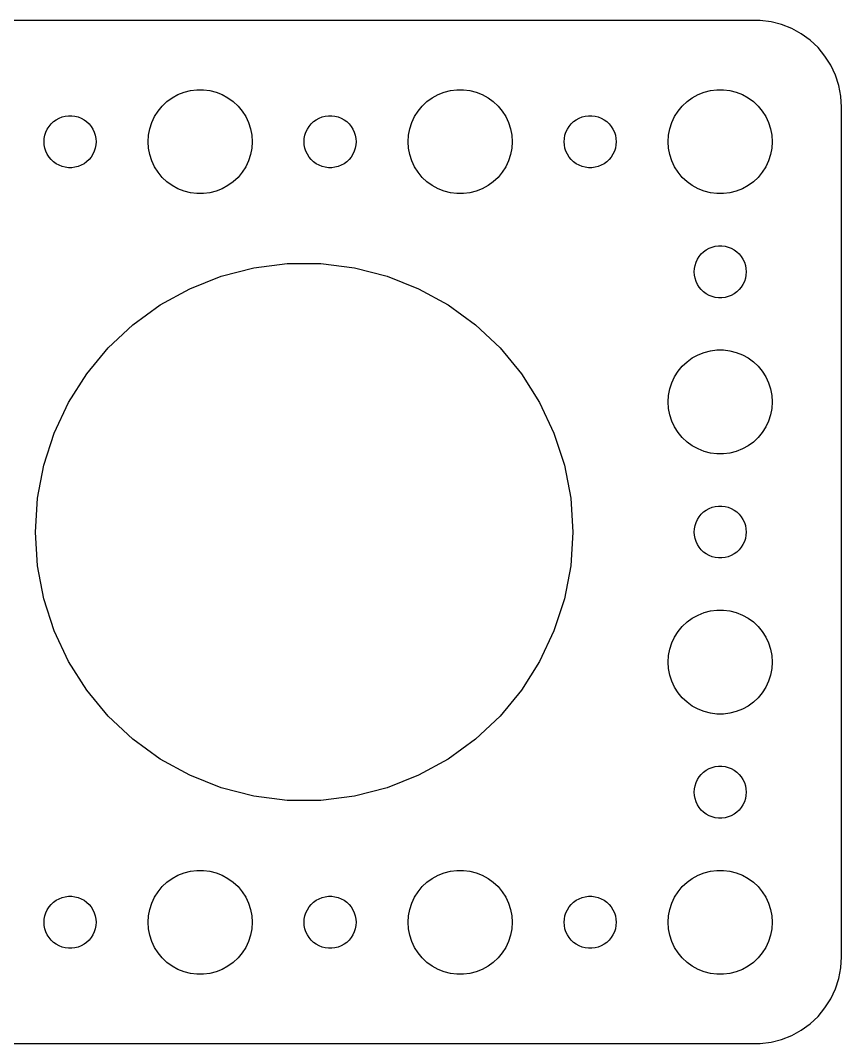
# Model space of a CAD drawing. Header units: metres. Extents: x -67 to 67, y 40 to 98.
# Drawn here: x 19.6 to 67, y 39.5 to 98.5 of the extents above; entities that cross this region are included whole.
import ezdxf

# ---------------------------------------------------------------- set-up
doc = ezdxf.new("R2010")
doc.units = ezdxf.units.M

msp = doc.modelspace()

# ---------------------------------------------------------------- linework, layer by layer
for p, q in [((62.3139, 98.4901), (-62.3139, 98.4901)), ((62.9369, 98.4114), (62.3139, 98.4901)), ((63.5451, 98.2553), (62.9369, 98.4114)), ((64.1289, 98.0241), (63.5451, 98.2553)), ((64.6791, 97.7216), (64.1289, 98.0241)), ((65.1871, 97.3526), (64.6791, 97.7216)), ((65.6448, 96.9227), (65.1871, 97.3526)), ((66.0451, 96.4389), (65.6448, 96.9227)), ((66.3815, 95.9088), (66.0451, 96.4389)), ((66.6489, 95.3406), (66.3815, 95.9088)), ((66.8429, 94.7434), (66.6489, 95.3406)), ((29.0729, 94.3532), (29.4379, 94.4469)), ((29.4379, 94.4469), (29.8116, 94.4941)), ((29.8116, 94.4941), (30.1884, 94.4941)), ((30.1884, 94.4941), (30.5621, 94.4469)), ((30.5621, 94.4469), (30.927, 94.3532)), ((44.0729, 94.3532), (44.4379, 94.4469)), ((44.4379, 94.4469), (44.8116, 94.4941)), ((44.8116, 94.4941), (45.1884, 94.4941)), ((45.1884, 94.4941), (45.5621, 94.4469)), ((45.5621, 94.4469), (45.927, 94.3532)), ((59.0729, 94.3532), (59.4379, 94.4469)), ((59.4379, 94.4469), (59.8116, 94.4941)), ((59.8116, 94.4941), (60.1884, 94.4941)), ((60.1884, 94.4941), (60.5621, 94.4469)), ((60.5621, 94.4469), (60.927, 94.3532)), ((66.9606, 94.1267), (66.8429, 94.7434)), ((27.8131, 93.5536), (28.0877, 93.8115)), ((28.0877, 93.8115), (28.3925, 94.033)), ((28.3925, 94.033), (28.7227, 94.2145)), ((28.7227, 94.2145), (29.0729, 94.3532)), ((30.927, 94.3532), (31.2773, 94.2145)), ((31.2773, 94.2145), (31.6075, 94.033)), ((31.6075, 94.033), (31.9123, 93.8115)), ((31.9123, 93.8115), (32.1869, 93.5536)), ((42.8131, 93.5536), (43.0877, 93.8115)), ((43.0877, 93.8115), (43.3925, 94.033)), ((43.3925, 94.033), (43.7227, 94.2145)), ((43.7227, 94.2145), (44.0729, 94.3532)), ((45.927, 94.3532), (46.2773, 94.2145)), ((46.2773, 94.2145), (46.6075, 94.033)), ((46.6075, 94.033), (46.9123, 93.8115)), ((46.9123, 93.8115), (47.1869, 93.5536)), ((57.8131, 93.5536), (58.0877, 93.8115)), ((58.0877, 93.8115), (58.3925, 94.033)), ((58.3925, 94.033), (58.7227, 94.2145)), ((58.7227, 94.2145), (59.0729, 94.3532)), ((60.927, 94.3532), (61.2773, 94.2145)), ((61.2773, 94.2145), (61.6075, 94.033)), ((61.6075, 94.033), (61.9123, 93.8115)), ((61.9123, 93.8115), (62.1869, 93.5536)), ((67, 93.5), (66.9606, 94.1267)), ((27.3711, 92.9453), (27.5729, 93.2634)), ((27.5729, 93.2634), (27.8131, 93.5536)), ((32.1869, 93.5536), (32.427, 93.2634)), ((32.427, 93.2634), (32.6289, 92.9453)), ((42.3711, 92.9453), (42.5729, 93.2634)), ((42.5729, 93.2634), (42.8131, 93.5536)), ((47.1869, 93.5536), (47.427, 93.2634)), ((47.427, 93.2634), (47.6289, 92.9453)), ((57.3711, 92.9453), (57.5729, 93.2634)), ((57.5729, 93.2634), (57.8131, 93.5536)), ((62.1869, 93.5536), (62.427, 93.2634)), ((62.427, 93.2634), (62.6289, 92.9453)), ((67, 44.5), (67, 93.5)), ((21.4065, 92.5268), (21.5439, 92.6558)), ((21.5439, 92.6558), (21.6963, 92.7665)), ((21.6963, 92.7665), (21.8613, 92.8572)), ((21.8613, 92.8572), (22.0365, 92.9266)), ((22.0365, 92.9266), (22.2189, 92.9734)), ((22.2189, 92.9734), (22.4058, 92.997)), ((22.4058, 92.997), (22.5942, 92.997)), ((22.5942, 92.997), (22.7811, 92.9734)), ((22.7811, 92.9734), (22.9635, 92.9266)), ((22.9635, 92.9266), (23.1387, 92.8572)), ((23.1387, 92.8572), (23.3037, 92.7665)), ((23.3037, 92.7665), (23.4561, 92.6558)), ((23.4561, 92.6558), (23.5934, 92.5268)), ((27.0942, 92.2461), (27.2107, 92.6044)), ((27.2107, 92.6044), (27.3711, 92.9453)), ((32.6289, 92.9453), (32.7893, 92.6044)), ((32.7893, 92.6044), (32.9057, 92.2461)), ((36.4065, 92.5268), (36.5439, 92.6558)), ((36.5439, 92.6558), (36.6963, 92.7665)), ((36.6963, 92.7665), (36.8613, 92.8572)), ((36.8613, 92.8572), (37.0365, 92.9266)), ((37.0365, 92.9266), (37.2189, 92.9734)), ((37.2189, 92.9734), (37.4058, 92.997)), ((37.4058, 92.997), (37.5942, 92.997)), ((37.5942, 92.997), (37.7811, 92.9734)), ((37.7811, 92.9734), (37.9635, 92.9266)), ((37.9635, 92.9266), (38.1387, 92.8572)), ((38.1387, 92.8572), (38.3037, 92.7665)), ((38.3037, 92.7665), (38.4561, 92.6558)), ((38.4561, 92.6558), (38.5934, 92.5268)), ((42.0942, 92.2461), (42.2107, 92.6044)), ((42.2107, 92.6044), (42.3711, 92.9453)), ((47.6289, 92.9453), (47.7893, 92.6044)), ((47.7893, 92.6044), (47.9057, 92.2461)), ((51.4065, 92.5268), (51.5439, 92.6558)), ((51.5439, 92.6558), (51.6963, 92.7665)), ((51.6963, 92.7665), (51.8613, 92.8572)), ((51.8613, 92.8572), (52.0365, 92.9266)), ((52.0365, 92.9266), (52.2189, 92.9734)), ((52.2189, 92.9734), (52.4058, 92.997)), ((52.4058, 92.997), (52.5942, 92.997)), ((52.5942, 92.997), (52.7811, 92.9734)), ((52.7811, 92.9734), (52.9635, 92.9266)), ((52.9635, 92.9266), (53.1387, 92.8572)), ((53.1387, 92.8572), (53.3037, 92.7665)), ((53.3037, 92.7665), (53.4561, 92.6558)), ((53.4561, 92.6558), (53.5934, 92.5268)), ((57.0942, 92.2461), (57.2107, 92.6044)), ((57.2107, 92.6044), (57.3711, 92.9453)), ((62.6289, 92.9453), (62.7893, 92.6044)), ((62.7893, 92.6044), (62.9057, 92.2461)), ((21.0471, 91.873), (21.1053, 92.0522)), ((21.1053, 92.0522), (21.1855, 92.2226)), ((21.1855, 92.2226), (21.2865, 92.3817)), ((21.2865, 92.3817), (21.4065, 92.5268)), ((23.5934, 92.5268), (23.7135, 92.3817)), ((23.7135, 92.3817), (23.8145, 92.2226)), ((23.8145, 92.2226), (23.8947, 92.0522)), ((23.8947, 92.0522), (23.9529, 91.873)), ((27.0237, 91.876), (27.0942, 92.2461)), ((32.9057, 92.2461), (32.9763, 91.876)), ((36.0471, 91.873), (36.1053, 92.0522)), ((36.1053, 92.0522), (36.1855, 92.2226)), ((36.1855, 92.2226), (36.2865, 92.3817)), ((36.2865, 92.3817), (36.4065, 92.5268)), ((38.5934, 92.5268), (38.7135, 92.3817)), ((38.7135, 92.3817), (38.8145, 92.2226)), ((38.8145, 92.2226), (38.8947, 92.0522)), ((38.8947, 92.0522), (38.9529, 91.873)), ((42.0237, 91.876), (42.0942, 92.2461)), ((47.9057, 92.2461), (47.9763, 91.876)), ((51.0471, 91.873), (51.1053, 92.0522)), ((51.1053, 92.0522), (51.1855, 92.2226)), ((51.1855, 92.2226), (51.2865, 92.3817)), ((51.2865, 92.3817), (51.4065, 92.5268)), ((53.5934, 92.5268), (53.7135, 92.3817)), ((53.7135, 92.3817), (53.8145, 92.2226)), ((53.8145, 92.2226), (53.8947, 92.0522)), ((53.8947, 92.0522), (53.9529, 91.873)), ((57.0237, 91.876), (57.0942, 92.2461)), ((62.9057, 92.2461), (62.9763, 91.876)), ((21, 91.5), (21.0118, 91.688)), ((21.0118, 91.312), (21, 91.5)), ((21.0118, 91.688), (21.0471, 91.873)), ((23.9529, 91.873), (23.9882, 91.688)), ((23.9882, 91.688), (24, 91.5)), ((24, 91.5), (23.9882, 91.312)), ((27, 91.5), (27.0237, 91.876)), ((27.0237, 91.124), (27, 91.5)), ((32.9763, 91.876), (33, 91.5)), ((33, 91.5), (32.9763, 91.124)), ((36, 91.5), (36.0118, 91.688)), ((36.0118, 91.312), (36, 91.5)), ((36.0118, 91.688), (36.0471, 91.873)), ((38.9529, 91.873), (38.9882, 91.688)), ((38.9882, 91.688), (39, 91.5)), ((39, 91.5), (38.9882, 91.312)), ((42, 91.5), (42.0237, 91.876)), ((42.0237, 91.124), (42, 91.5)), ((47.9763, 91.876), (48, 91.5)), ((48, 91.5), (47.9763, 91.124)), ((51, 91.5), (51.0118, 91.688)), ((51.0118, 91.312), (51, 91.5)), ((51.0118, 91.688), (51.0471, 91.873)), ((53.9529, 91.873), (53.9882, 91.688)), ((53.9882, 91.688), (54, 91.5)), ((54, 91.5), (53.9882, 91.312)), ((57, 91.5), (57.0237, 91.876)), ((57.0237, 91.124), (57, 91.5)), ((62.9763, 91.876), (63, 91.5)), ((63, 91.5), (62.9763, 91.124)), ((21.0471, 91.127), (21.0118, 91.312)), ((21.1053, 90.9478), (21.0471, 91.127)), ((21.1855, 90.7774), (21.1053, 90.9478)), ((23.8947, 90.9478), (23.8145, 90.7774)), ((23.9529, 91.127), (23.8947, 90.9478)), ((23.9882, 91.312), (23.9529, 91.127)), ((27.0942, 90.7539), (27.0237, 91.124)), ((32.9763, 91.124), (32.9057, 90.7539)), ((36.0471, 91.127), (36.0118, 91.312)), ((36.1053, 90.9478), (36.0471, 91.127)), ((36.1855, 90.7774), (36.1053, 90.9478)), ((38.8947, 90.9478), (38.8145, 90.7774)), ((38.9529, 91.127), (38.8947, 90.9478)), ((38.9882, 91.312), (38.9529, 91.127)), ((42.0942, 90.7539), (42.0237, 91.124)), ((47.9763, 91.124), (47.9057, 90.7539)), ((51.0471, 91.127), (51.0118, 91.312)), ((51.1053, 90.9478), (51.0471, 91.127)), ((51.1855, 90.7774), (51.1053, 90.9478)), ((53.8947, 90.9478), (53.8145, 90.7774)), ((53.9529, 91.127), (53.8947, 90.9478)), ((53.9882, 91.312), (53.9529, 91.127)), ((57.0942, 90.7539), (57.0237, 91.124)), ((62.9763, 91.124), (62.9057, 90.7539)), ((21.2865, 90.6183), (21.1855, 90.7774)), ((21.4065, 90.4732), (21.2865, 90.6183)), ((21.5439, 90.3442), (21.4065, 90.4732)), ((21.6963, 90.2335), (21.5439, 90.3442)), ((23.4561, 90.3442), (23.3037, 90.2335)), ((23.5934, 90.4732), (23.4561, 90.3442)), ((23.7135, 90.6183), (23.5934, 90.4732)), ((23.8145, 90.7774), (23.7135, 90.6183)), ((27.2107, 90.3956), (27.0942, 90.7539)), ((27.3711, 90.0547), (27.2107, 90.3956)), ((32.7893, 90.3956), (32.6289, 90.0547)), ((32.9057, 90.7539), (32.7893, 90.3956)), ((36.2865, 90.6183), (36.1855, 90.7774)), ((36.4065, 90.4732), (36.2865, 90.6183)), ((36.5439, 90.3442), (36.4065, 90.4732)), ((36.6963, 90.2335), (36.5439, 90.3442)), ((38.4561, 90.3442), (38.3037, 90.2335)), ((38.5934, 90.4732), (38.4561, 90.3442)), ((38.7135, 90.6183), (38.5934, 90.4732)), ((38.8145, 90.7774), (38.7135, 90.6183)), ((42.2107, 90.3956), (42.0942, 90.7539)), ((42.3711, 90.0547), (42.2107, 90.3956)), ((47.7893, 90.3956), (47.6289, 90.0547)), ((47.9057, 90.7539), (47.7893, 90.3956)), ((51.2865, 90.6183), (51.1855, 90.7774)), ((51.4065, 90.4732), (51.2865, 90.6183)), ((51.5439, 90.3442), (51.4065, 90.4732)), ((51.6963, 90.2335), (51.5439, 90.3442)), ((53.4561, 90.3442), (53.3037, 90.2335)), ((53.5934, 90.4732), (53.4561, 90.3442)), ((53.7135, 90.6183), (53.5934, 90.4732)), ((53.8145, 90.7774), (53.7135, 90.6183)), ((57.2107, 90.3956), (57.0942, 90.7539)), ((57.3711, 90.0547), (57.2107, 90.3956)), ((62.7893, 90.3956), (62.6289, 90.0547)), ((62.9057, 90.7539), (62.7893, 90.3956)), ((21.8613, 90.1427), (21.6963, 90.2335)), ((22.0365, 90.0734), (21.8613, 90.1427)), ((22.2189, 90.0266), (22.0365, 90.0734)), ((22.4058, 90.003), (22.2189, 90.0266)), ((22.5942, 90.003), (22.4058, 90.003)), ((22.7811, 90.0266), (22.5942, 90.003)), ((22.9635, 90.0734), (22.7811, 90.0266)), ((23.1387, 90.1427), (22.9635, 90.0734)), ((23.3037, 90.2335), (23.1387, 90.1427)), ((27.5729, 89.7366), (27.3711, 90.0547)), ((27.8131, 89.4464), (27.5729, 89.7366)), ((32.427, 89.7366), (32.1869, 89.4464)), ((32.6289, 90.0547), (32.427, 89.7366)), ((36.8613, 90.1427), (36.6963, 90.2335)), ((37.0365, 90.0734), (36.8613, 90.1427)), ((37.2189, 90.0266), (37.0365, 90.0734)), ((37.4058, 90.003), (37.2189, 90.0266)), ((37.5942, 90.003), (37.4058, 90.003)), ((37.7811, 90.0266), (37.5942, 90.003)), ((37.9635, 90.0734), (37.7811, 90.0266)), ((38.1387, 90.1427), (37.9635, 90.0734)), ((38.3037, 90.2335), (38.1387, 90.1427)), ((42.5729, 89.7366), (42.3711, 90.0547)), ((42.8131, 89.4464), (42.5729, 89.7366)), ((47.427, 89.7366), (47.1869, 89.4464)), ((47.6289, 90.0547), (47.427, 89.7366)), ((51.8613, 90.1427), (51.6963, 90.2335)), ((52.0365, 90.0734), (51.8613, 90.1427)), ((52.2189, 90.0266), (52.0365, 90.0734)), ((52.4058, 90.003), (52.2189, 90.0266)), ((52.5942, 90.003), (52.4058, 90.003)), ((52.7811, 90.0266), (52.5942, 90.003)), ((52.9635, 90.0734), (52.7811, 90.0266)), ((53.1387, 90.1427), (52.9635, 90.0734)), ((53.3037, 90.2335), (53.1387, 90.1427)), ((57.5729, 89.7366), (57.3711, 90.0547)), ((57.8131, 89.4464), (57.5729, 89.7366)), ((62.427, 89.7366), (62.1869, 89.4464)), ((62.6289, 90.0547), (62.427, 89.7366)), ((28.0877, 89.1884), (27.8131, 89.4464)), ((28.3925, 88.967), (28.0877, 89.1884)), ((31.9123, 89.1884), (31.6075, 88.967)), ((32.1869, 89.4464), (31.9123, 89.1884)), ((43.0877, 89.1884), (42.8131, 89.4464)), ((43.3925, 88.967), (43.0877, 89.1884)), ((46.9123, 89.1884), (46.6075, 88.967)), ((47.1869, 89.4464), (46.9123, 89.1884)), ((58.0877, 89.1884), (57.8131, 89.4464)), ((58.3925, 88.967), (58.0877, 89.1884)), ((61.9123, 89.1884), (61.6075, 88.967)), ((62.1869, 89.4464), (61.9123, 89.1884)), ((28.7227, 88.7855), (28.3925, 88.967)), ((29.0729, 88.6468), (28.7227, 88.7855)), ((29.4379, 88.5531), (29.0729, 88.6468)), ((29.8116, 88.5059), (29.4379, 88.5531)), ((30.1884, 88.5059), (29.8116, 88.5059)), ((30.5621, 88.5531), (30.1884, 88.5059)), ((30.927, 88.6468), (30.5621, 88.5531)), ((31.2773, 88.7855), (30.927, 88.6468)), ((31.6075, 88.967), (31.2773, 88.7855)), ((43.7227, 88.7855), (43.3925, 88.967)), ((44.0729, 88.6468), (43.7227, 88.7855)), ((44.4379, 88.5531), (44.0729, 88.6468)), ((44.8116, 88.5059), (44.4379, 88.5531)), ((45.1884, 88.5059), (44.8116, 88.5059)), ((45.5621, 88.5531), (45.1884, 88.5059)), ((45.927, 88.6468), (45.5621, 88.5531)), ((46.2773, 88.7855), (45.927, 88.6468)), ((46.6075, 88.967), (46.2773, 88.7855)), ((58.7227, 88.7855), (58.3925, 88.967)), ((59.0729, 88.6468), (58.7227, 88.7855)), ((59.4379, 88.5531), (59.0729, 88.6468)), ((59.8116, 88.5059), (59.4379, 88.5531)), ((60.1884, 88.5059), (59.8116, 88.5059)), ((60.5621, 88.5531), (60.1884, 88.5059)), ((60.927, 88.6468), (60.5621, 88.5531)), ((61.2773, 88.7855), (60.927, 88.6468)), ((61.6075, 88.967), (61.2773, 88.7855)), ((58.7865, 84.8817), (58.9065, 85.0268)), ((58.9065, 85.0268), (59.0439, 85.1558)), ((59.0439, 85.1558), (59.1963, 85.2665)), ((59.1963, 85.2665), (59.3613, 85.3572)), ((59.3613, 85.3572), (59.5365, 85.4266)), ((59.5365, 85.4266), (59.7189, 85.4734)), ((59.7189, 85.4734), (59.9058, 85.497)), ((59.9058, 85.497), (60.0942, 85.497)), ((60.0942, 85.497), (60.2811, 85.4734)), ((60.2811, 85.4734), (60.4635, 85.4266)), ((60.4635, 85.4266), (60.6387, 85.3572)), ((60.6387, 85.3572), (60.8037, 85.2665)), ((60.8037, 85.2665), (60.9561, 85.1558)), ((60.9561, 85.1558), (61.0934, 85.0268)), ((61.0934, 85.0268), (61.2135, 84.8817)), ((33.0956, 84.2254), (35.0267, 84.4694)), ((35.0267, 84.4694), (36.9733, 84.4694)), ((36.9733, 84.4694), (38.9044, 84.2254)), ((58.5118, 84.188), (58.5471, 84.373)), ((58.5471, 84.373), (58.6053, 84.5522)), ((58.6053, 84.5522), (58.6855, 84.7226)), ((58.6855, 84.7226), (58.7865, 84.8817)), ((61.2135, 84.8817), (61.3145, 84.7226)), ((61.3145, 84.7226), (61.3947, 84.5522)), ((61.3947, 84.5522), (61.4529, 84.373)), ((61.4529, 84.373), (61.4882, 84.188)), ((31.2102, 83.7414), (33.0956, 84.2254)), ((38.9044, 84.2254), (40.7898, 83.7414)), ((58.5, 84), (58.5118, 84.188)), ((58.5118, 83.812), (58.5, 84)), ((58.5471, 83.627), (58.5118, 83.812)), ((61.4882, 83.812), (61.4529, 83.627)), ((61.4882, 84.188), (61.5, 84)), ((61.5, 84), (61.4882, 83.812)), ((29.4004, 83.0248), (31.2102, 83.7414)), ((40.7898, 83.7414), (42.5996, 83.0248)), ((58.6053, 83.4478), (58.5471, 83.627)), ((58.6855, 83.2774), (58.6053, 83.4478)), ((58.7865, 83.1183), (58.6855, 83.2774)), ((61.3145, 83.2774), (61.2135, 83.1183)), ((61.3947, 83.4478), (61.3145, 83.2774)), ((61.4529, 83.627), (61.3947, 83.4478)), ((27.6947, 82.0871), (29.4004, 83.0248)), ((42.5996, 83.0248), (44.3053, 82.0871)), ((58.9065, 82.9732), (58.7865, 83.1183)), ((59.0439, 82.8442), (58.9065, 82.9732)), ((59.1963, 82.7335), (59.0439, 82.8442)), ((59.3613, 82.6427), (59.1963, 82.7335)), ((59.5365, 82.5734), (59.3613, 82.6427)), ((59.7189, 82.5266), (59.5365, 82.5734)), ((60.4635, 82.5734), (60.2811, 82.5266)), ((60.6387, 82.6427), (60.4635, 82.5734)), ((60.8037, 82.7335), (60.6387, 82.6427)), ((60.9561, 82.8442), (60.8037, 82.7335)), ((61.0934, 82.9732), (60.9561, 82.8442)), ((61.2135, 83.1183), (61.0934, 82.9732)), ((26.1199, 80.9429), (27.6947, 82.0871)), ((44.3053, 82.0871), (45.8801, 80.9429)), ((59.9058, 82.5029), (59.7189, 82.5266)), ((60.0942, 82.5029), (59.9058, 82.5029)), ((60.2811, 82.5266), (60.0942, 82.5029)), ((24.701, 79.6105), (26.1199, 80.9429)), ((45.8801, 80.9429), (47.299, 79.6105)), ((23.4602, 78.1107), (24.701, 79.6105)), ((47.299, 79.6105), (48.5398, 78.1107)), ((58.3925, 79.033), (58.7227, 79.2145)), ((58.7227, 79.2145), (59.0729, 79.3532)), ((59.0729, 79.3532), (59.4379, 79.4469)), ((59.4379, 79.4469), (59.8116, 79.4941)), ((59.8116, 79.4941), (60.1884, 79.4941)), ((60.1884, 79.4941), (60.5621, 79.4469)), ((60.5621, 79.4469), (60.927, 79.3532)), ((60.927, 79.3532), (61.2773, 79.2145)), ((61.2773, 79.2145), (61.6075, 79.033)), ((57.5729, 78.2634), (57.8131, 78.5536)), ((57.8131, 78.5536), (58.0877, 78.8115)), ((58.0877, 78.8115), (58.3925, 79.033)), ((61.6075, 79.033), (61.9123, 78.8115)), ((61.9123, 78.8115), (62.1869, 78.5536)), ((62.1869, 78.5536), (62.427, 78.2634)), ((22.4172, 76.4672), (23.4602, 78.1107)), ((48.5398, 78.1107), (49.5827, 76.4672)), ((57.2107, 77.6044), (57.3711, 77.9453)), ((57.3711, 77.9453), (57.5729, 78.2634)), ((62.427, 78.2634), (62.6289, 77.9453)), ((62.6289, 77.9453), (62.7893, 77.6044)), ((57.0942, 77.2461), (57.2107, 77.6044)), ((62.7893, 77.6044), (62.9057, 77.2461)), ((57, 76.5), (57.0237, 76.876)), ((57.0237, 76.876), (57.0942, 77.2461)), ((62.9057, 77.2461), (62.9763, 76.876)), ((62.9763, 76.876), (63, 76.5)), ((21.5885, 74.7059), (22.4172, 76.4672)), ((49.5827, 76.4672), (50.4115, 74.7059)), ((57.0237, 76.124), (57, 76.5)), ((57.0942, 75.7539), (57.0237, 76.124)), ((62.9763, 76.124), (62.9057, 75.7539)), ((63, 76.5), (62.9763, 76.124)), ((57.2107, 75.3956), (57.0942, 75.7539)), ((62.9057, 75.7539), (62.7893, 75.3956)), ((57.3711, 75.0547), (57.2107, 75.3956)), ((57.5729, 74.7366), (57.3711, 75.0547)), ((62.6289, 75.0547), (62.427, 74.7366)), ((62.7893, 75.3956), (62.6289, 75.0547)), ((20.987, 72.8547), (21.5885, 74.7059)), ((50.4115, 74.7059), (51.013, 72.8547)), ((57.8131, 74.4464), (57.5729, 74.7366)), ((58.0877, 74.1884), (57.8131, 74.4464)), ((62.1869, 74.4464), (61.9123, 74.1884)), ((62.427, 74.7366), (62.1869, 74.4464)), ((58.3925, 73.967), (58.0877, 74.1884)), ((58.7227, 73.7855), (58.3925, 73.967)), ((59.0729, 73.6468), (58.7227, 73.7855)), ((61.2773, 73.7855), (60.927, 73.6468)), ((61.6075, 73.967), (61.2773, 73.7855)), ((61.9123, 74.1884), (61.6075, 73.967)), ((59.4379, 73.5531), (59.0729, 73.6468)), ((59.8116, 73.5059), (59.4379, 73.5531)), ((60.1884, 73.5059), (59.8116, 73.5059)), ((60.5621, 73.5531), (60.1884, 73.5059)), ((60.927, 73.6468), (60.5621, 73.5531)), ((20.6222, 70.9427), (20.987, 72.8547)), ((51.013, 72.8547), (51.3778, 70.9427)), ((20.5, 69), (20.6222, 70.9427)), ((51.3778, 70.9427), (51.5, 69)), ((59.0439, 70.1558), (59.1963, 70.2665)), ((59.1963, 70.2665), (59.3613, 70.3572)), ((59.3613, 70.3572), (59.5365, 70.4266)), ((59.5365, 70.4266), (59.7189, 70.4734)), ((59.7189, 70.4734), (59.9058, 70.497)), ((59.9058, 70.497), (60.0942, 70.497)), ((60.0942, 70.497), (60.2811, 70.4734)), ((60.2811, 70.4734), (60.4635, 70.4266)), ((60.4635, 70.4266), (60.6387, 70.3572)), ((60.6387, 70.3572), (60.8037, 70.2665)), ((60.8037, 70.2665), (60.9561, 70.1558)), ((58.6053, 69.5522), (58.6855, 69.7226)), ((58.6855, 69.7226), (58.7865, 69.8817)), ((58.7865, 69.8817), (58.9065, 70.0268)), ((58.9065, 70.0268), (59.0439, 70.1558)), ((60.9561, 70.1558), (61.0934, 70.0268)), ((61.0934, 70.0268), (61.2135, 69.8817)), ((61.2135, 69.8817), (61.3145, 69.7226)), ((61.3145, 69.7226), (61.3947, 69.5522)), ((58.5, 69), (58.5118, 69.188)), ((58.5118, 69.188), (58.5471, 69.373)), ((58.5471, 69.373), (58.6053, 69.5522)), ((61.3947, 69.5522), (61.4529, 69.373)), ((61.4529, 69.373), (61.4882, 69.188)), ((61.4882, 69.188), (61.5, 69)), ((20.6222, 67.0573), (20.5, 69)), ((51.5, 69), (51.3778, 67.0573)), ((58.5118, 68.812), (58.5, 69)), ((58.5471, 68.627), (58.5118, 68.812)), ((58.6053, 68.4478), (58.5471, 68.627)), ((58.6855, 68.2774), (58.6053, 68.4478)), ((61.3947, 68.4478), (61.3145, 68.2774)), ((61.4529, 68.627), (61.3947, 68.4478)), ((61.4882, 68.812), (61.4529, 68.627)), ((61.5, 69), (61.4882, 68.812)), ((58.7865, 68.1183), (58.6855, 68.2774)), ((58.9065, 67.9732), (58.7865, 68.1183)), ((59.0439, 67.8442), (58.9065, 67.9732)), ((59.1963, 67.7335), (59.0439, 67.8442)), ((60.9561, 67.8442), (60.8037, 67.7335)), ((61.0934, 67.9732), (60.9561, 67.8442)), ((61.2135, 68.1183), (61.0934, 67.9732)), ((61.3145, 68.2774), (61.2135, 68.1183)), ((59.3613, 67.6428), (59.1963, 67.7335)), ((59.5365, 67.5734), (59.3613, 67.6428)), ((59.7189, 67.5266), (59.5365, 67.5734)), ((59.9058, 67.503), (59.7189, 67.5266)), ((60.0942, 67.503), (59.9058, 67.503)), ((60.2811, 67.5266), (60.0942, 67.503)), ((60.4635, 67.5734), (60.2811, 67.5266)), ((60.6387, 67.6428), (60.4635, 67.5734)), ((60.8037, 67.7335), (60.6387, 67.6428)), ((20.987, 65.1453), (20.6222, 67.0573)), ((51.3778, 67.0573), (51.013, 65.1453)), ((21.5885, 63.2941), (20.987, 65.1453)), ((51.013, 65.1453), (50.4115, 63.2941)), ((58.7227, 64.2145), (59.0729, 64.3532)), ((59.0729, 64.3532), (59.4379, 64.4469)), ((59.4379, 64.4469), (59.8116, 64.4941)), ((59.8116, 64.4941), (60.1884, 64.4941)), ((60.1884, 64.4941), (60.5621, 64.4469)), ((60.5621, 64.4469), (60.927, 64.3532)), ((60.927, 64.3532), (61.2773, 64.2145)), ((57.8131, 63.5536), (58.0877, 63.8116)), ((58.0877, 63.8116), (58.3925, 64.033)), ((58.3925, 64.033), (58.7227, 64.2145)), ((61.2773, 64.2145), (61.6075, 64.033)), ((61.6075, 64.033), (61.9123, 63.8116)), ((61.9123, 63.8116), (62.1869, 63.5536)), ((22.4172, 61.5328), (21.5885, 63.2941)), ((50.4115, 63.2941), (49.5827, 61.5328)), ((57.3711, 62.9453), (57.5729, 63.2634)), ((57.5729, 63.2634), (57.8131, 63.5536)), ((62.1869, 63.5536), (62.427, 63.2634)), ((62.427, 63.2634), (62.6289, 62.9453)), ((57.0942, 62.2461), (57.2107, 62.6044)), ((57.2107, 62.6044), (57.3711, 62.9453)), ((62.6289, 62.9453), (62.7893, 62.6044)), ((62.7893, 62.6044), (62.9057, 62.2461)), ((57.0237, 61.876), (57.0942, 62.2461)), ((62.9057, 62.2461), (62.9763, 61.876)), ((23.4602, 59.8893), (22.4172, 61.5328)), ((49.5827, 61.5328), (48.5398, 59.8893)), ((57, 61.5), (57.0237, 61.876)), ((57.0237, 61.124), (57, 61.5)), ((62.9763, 61.876), (63, 61.5)), ((63, 61.5), (62.9763, 61.124)), ((57.0942, 60.7539), (57.0237, 61.124)), ((57.2107, 60.3956), (57.0942, 60.7539)), ((62.9057, 60.7539), (62.7893, 60.3956)), ((62.9763, 61.124), (62.9057, 60.7539)), ((57.3711, 60.0547), (57.2107, 60.3956)), ((62.7893, 60.3956), (62.6289, 60.0547)), ((24.701, 58.3895), (23.4602, 59.8893)), ((48.5398, 59.8893), (47.299, 58.3895)), ((57.5729, 59.7366), (57.3711, 60.0547)), ((57.8131, 59.4464), (57.5729, 59.7366)), ((62.427, 59.7366), (62.1869, 59.4464)), ((62.6289, 60.0547), (62.427, 59.7366)), ((58.0877, 59.1885), (57.8131, 59.4464)), ((58.3925, 58.967), (58.0877, 59.1885)), ((61.9123, 59.1885), (61.6075, 58.967)), ((62.1869, 59.4464), (61.9123, 59.1885)), ((58.7227, 58.7855), (58.3925, 58.967)), ((59.0729, 58.6468), (58.7227, 58.7855)), ((59.4379, 58.5531), (59.0729, 58.6468)), ((59.8116, 58.5059), (59.4379, 58.5531)), ((60.1884, 58.5059), (59.8116, 58.5059)), ((60.5621, 58.5531), (60.1884, 58.5059)), ((60.927, 58.6468), (60.5621, 58.5531)), ((61.2773, 58.7855), (60.927, 58.6468)), ((61.6075, 58.967), (61.2773, 58.7855)), ((26.1199, 57.0571), (24.701, 58.3895)), ((47.299, 58.3895), (45.8801, 57.0571)), ((27.6947, 55.9129), (26.1199, 57.0571)), ((45.8801, 57.0571), (44.3053, 55.9129)), ((29.4004, 54.9752), (27.6947, 55.9129)), ((44.3053, 55.9129), (42.5996, 54.9752)), ((59.5365, 55.4266), (59.7189, 55.4734)), ((59.7189, 55.4734), (59.9058, 55.4971)), ((59.9058, 55.4971), (60.0942, 55.4971)), ((60.0942, 55.4971), (60.2811, 55.4734)), ((60.2811, 55.4734), (60.4635, 55.4266)), ((31.2102, 54.2586), (29.4004, 54.9752)), ((42.5996, 54.9752), (40.7898, 54.2586)), ((58.6855, 54.7226), (58.7865, 54.8817)), ((58.7865, 54.8817), (58.9065, 55.0268)), ((58.9065, 55.0268), (59.0439, 55.1558)), ((59.0439, 55.1558), (59.1963, 55.2665)), ((59.1963, 55.2665), (59.3613, 55.3573)), ((59.3613, 55.3573), (59.5365, 55.4266)), ((60.4635, 55.4266), (60.6387, 55.3573)), ((60.6387, 55.3573), (60.8037, 55.2665)), ((60.8037, 55.2665), (60.9561, 55.1558)), ((60.9561, 55.1558), (61.0934, 55.0268)), ((61.0934, 55.0268), (61.2135, 54.8817)), ((61.2135, 54.8817), (61.3145, 54.7226)), ((58.5118, 54.188), (58.5471, 54.373)), ((58.5471, 54.373), (58.6053, 54.5522)), ((58.6053, 54.5522), (58.6855, 54.7226)), ((61.3145, 54.7226), (61.3947, 54.5522)), ((61.3947, 54.5522), (61.4529, 54.373)), ((61.4529, 54.373), (61.4882, 54.188)), ((33.0956, 53.7746), (31.2102, 54.2586)), ((35.0267, 53.5306), (33.0956, 53.7746)), ((38.9044, 53.7746), (36.9733, 53.5306)), ((40.7898, 54.2586), (38.9044, 53.7746)), ((58.5, 54), (58.5118, 54.188)), ((58.5118, 53.812), (58.5, 54)), ((58.5471, 53.627), (58.5118, 53.812)), ((61.4882, 53.812), (61.4529, 53.627)), ((61.4882, 54.188), (61.5, 54)), ((61.5, 54), (61.4882, 53.812)), ((36.9733, 53.5306), (35.0267, 53.5306)), ((58.6053, 53.4478), (58.5471, 53.627)), ((58.6855, 53.2774), (58.6053, 53.4478)), ((58.7865, 53.1183), (58.6855, 53.2774)), ((58.9065, 52.9732), (58.7865, 53.1183)), ((61.2135, 53.1183), (61.0934, 52.9732)), ((61.3145, 53.2774), (61.2135, 53.1183)), ((61.3947, 53.4478), (61.3145, 53.2774)), ((61.4529, 53.627), (61.3947, 53.4478)), ((59.0439, 52.8442), (58.9065, 52.9732)), ((59.1963, 52.7335), (59.0439, 52.8442)), ((59.3613, 52.6428), (59.1963, 52.7335)), ((59.5365, 52.5734), (59.3613, 52.6428)), ((59.7189, 52.5266), (59.5365, 52.5734)), ((59.9058, 52.503), (59.7189, 52.5266)), ((60.0942, 52.503), (59.9058, 52.503)), ((60.2811, 52.5266), (60.0942, 52.503)), ((60.4635, 52.5734), (60.2811, 52.5266)), ((60.6387, 52.6428), (60.4635, 52.5734)), ((60.8037, 52.7335), (60.6387, 52.6428)), ((60.9561, 52.8442), (60.8037, 52.7335)), ((61.0934, 52.9732), (60.9561, 52.8442)), ((28.0877, 48.8116), (28.3925, 49.033)), ((28.3925, 49.033), (28.7227, 49.2145)), ((28.7227, 49.2145), (29.0729, 49.3532)), ((29.0729, 49.3532), (29.4379, 49.4469)), ((29.4379, 49.4469), (29.8116, 49.4941)), ((29.8116, 49.4941), (30.1884, 49.4941)), ((30.1884, 49.4941), (30.5621, 49.4469)), ((30.5621, 49.4469), (30.927, 49.3532)), ((30.927, 49.3532), (31.2773, 49.2145)), ((31.2773, 49.2145), (31.6075, 49.033)), ((31.6075, 49.033), (31.9123, 48.8116)), ((43.0877, 48.8116), (43.3925, 49.033)), ((43.3925, 49.033), (43.7227, 49.2145)), ((43.7227, 49.2145), (44.0729, 49.3532)), ((44.0729, 49.3532), (44.4379, 49.4469)), ((44.4379, 49.4469), (44.8116, 49.4941)), ((44.8116, 49.4941), (45.1884, 49.4941)), ((45.1884, 49.4941), (45.5621, 49.4469)), ((45.5621, 49.4469), (45.927, 49.3532)), ((45.927, 49.3532), (46.2773, 49.2145)), ((46.2773, 49.2145), (46.6075, 49.033)), ((46.6075, 49.033), (46.9123, 48.8116)), ((58.0877, 48.8116), (58.3925, 49.033)), ((58.3925, 49.033), (58.7227, 49.2145)), ((58.7227, 49.2145), (59.0729, 49.3532)), ((59.0729, 49.3532), (59.4379, 49.4469)), ((59.4379, 49.4469), (59.8116, 49.4941)), ((59.8116, 49.4941), (60.1884, 49.4941)), ((60.1884, 49.4941), (60.5621, 49.4469)), ((60.5621, 49.4469), (60.927, 49.3532)), ((60.927, 49.3532), (61.2773, 49.2145)), ((61.2773, 49.2145), (61.6075, 49.033)), ((61.6075, 49.033), (61.9123, 48.8116)), ((27.5729, 48.2634), (27.8131, 48.5536)), ((27.8131, 48.5536), (28.0877, 48.8116)), ((31.9123, 48.8116), (32.1869, 48.5536)), ((32.1869, 48.5536), (32.427, 48.2634)), ((42.5729, 48.2634), (42.8131, 48.5536)), ((42.8131, 48.5536), (43.0877, 48.8116)), ((46.9123, 48.8116), (47.1869, 48.5536)), ((47.1869, 48.5536), (47.427, 48.2634)), ((57.5729, 48.2634), (57.8131, 48.5536)), ((57.8131, 48.5536), (58.0877, 48.8116)), ((61.9123, 48.8116), (62.1869, 48.5536)), ((62.1869, 48.5536), (62.427, 48.2634)), ((21.6963, 47.7665), (21.8613, 47.8573)), ((21.8613, 47.8573), (22.0365, 47.9266)), ((22.0365, 47.9266), (22.2189, 47.9734)), ((22.2189, 47.9734), (22.4058, 47.997)), ((22.4058, 47.997), (22.5942, 47.997)), ((22.5942, 47.997), (22.7811, 47.9734)), ((22.7811, 47.9734), (22.9635, 47.9266)), ((22.9635, 47.9266), (23.1387, 47.8573)), ((23.1387, 47.8573), (23.3037, 47.7665)), ((27.2107, 47.6044), (27.3711, 47.9453)), ((27.3711, 47.9453), (27.5729, 48.2634)), ((32.427, 48.2634), (32.6289, 47.9453)), ((32.6289, 47.9453), (32.7893, 47.6044)), ((36.6963, 47.7665), (36.8613, 47.8573)), ((36.8613, 47.8573), (37.0365, 47.9266)), ((37.0365, 47.9266), (37.2189, 47.9734)), ((37.2189, 47.9734), (37.4058, 47.997)), ((37.4058, 47.997), (37.5942, 47.997)), ((37.5942, 47.997), (37.7811, 47.9734)), ((37.7811, 47.9734), (37.9635, 47.9266)), ((37.9635, 47.9266), (38.1387, 47.8573)), ((38.1387, 47.8573), (38.3037, 47.7665)), ((42.2107, 47.6044), (42.3711, 47.9453)), ((42.3711, 47.9453), (42.5729, 48.2634)), ((47.427, 48.2634), (47.6289, 47.9453)), ((47.6289, 47.9453), (47.7893, 47.6044)), ((51.6963, 47.7665), (51.8613, 47.8573)), ((51.8613, 47.8573), (52.0365, 47.9266)), ((52.0365, 47.9266), (52.2189, 47.9734)), ((52.2189, 47.9734), (52.4058, 47.997)), ((52.4058, 47.997), (52.5942, 47.997)), ((52.5942, 47.997), (52.7811, 47.9734)), ((52.7811, 47.9734), (52.9635, 47.9266)), ((52.9635, 47.9266), (53.1387, 47.8573)), ((53.1387, 47.8573), (53.3037, 47.7665)), ((57.2107, 47.6044), (57.3711, 47.9453)), ((57.3711, 47.9453), (57.5729, 48.2634)), ((62.427, 48.2634), (62.6289, 47.9453)), ((62.6289, 47.9453), (62.7893, 47.6044)), ((21.1053, 47.0522), (21.1855, 47.2226)), ((21.1855, 47.2226), (21.2865, 47.3817)), ((21.2865, 47.3817), (21.4065, 47.5268)), ((21.4065, 47.5268), (21.5439, 47.6558)), ((21.5439, 47.6558), (21.6963, 47.7665)), ((23.3037, 47.7665), (23.4561, 47.6558)), ((23.4561, 47.6558), (23.5934, 47.5268)), ((23.5934, 47.5268), (23.7135, 47.3817)), ((23.7135, 47.3817), (23.8145, 47.2226)), ((23.8145, 47.2226), (23.8947, 47.0522)), ((27.0237, 46.876), (27.0942, 47.2461)), ((27.0942, 47.2461), (27.2107, 47.6044)), ((32.7893, 47.6044), (32.9057, 47.2461)), ((32.9057, 47.2461), (32.9763, 46.876)), ((36.1053, 47.0522), (36.1855, 47.2226)), ((36.1855, 47.2226), (36.2865, 47.3817)), ((36.2865, 47.3817), (36.4065, 47.5268)), ((36.4065, 47.5268), (36.5439, 47.6558)), ((36.5439, 47.6558), (36.6963, 47.7665)), ((38.3037, 47.7665), (38.4561, 47.6558)), ((38.4561, 47.6558), (38.5934, 47.5268)), ((38.5934, 47.5268), (38.7135, 47.3817)), ((38.7135, 47.3817), (38.8145, 47.2226)), ((38.8145, 47.2226), (38.8947, 47.0522)), ((42.0237, 46.876), (42.0942, 47.2461)), ((42.0942, 47.2461), (42.2107, 47.6044)), ((47.7893, 47.6044), (47.9057, 47.2461)), ((47.9057, 47.2461), (47.9763, 46.876)), ((51.1053, 47.0522), (51.1855, 47.2226)), ((51.1855, 47.2226), (51.2865, 47.3817)), ((51.2865, 47.3817), (51.4065, 47.5268)), ((51.4065, 47.5268), (51.5439, 47.6558)), ((51.5439, 47.6558), (51.6963, 47.7665)), ((53.3037, 47.7665), (53.4561, 47.6558)), ((53.4561, 47.6558), (53.5934, 47.5268)), ((53.5934, 47.5268), (53.7135, 47.3817)), ((53.7135, 47.3817), (53.8145, 47.2226)), ((53.8145, 47.2226), (53.8947, 47.0522)), ((57.0237, 46.876), (57.0942, 47.2461)), ((57.0942, 47.2461), (57.2107, 47.6044)), ((62.7893, 47.6044), (62.9057, 47.2461)), ((62.9057, 47.2461), (62.9763, 46.876)), ((21, 46.5), (21.0118, 46.688)), ((21.0118, 46.688), (21.0471, 46.873)), ((21.0471, 46.873), (21.1053, 47.0522)), ((23.8947, 47.0522), (23.9529, 46.873)), ((23.9529, 46.873), (23.9882, 46.688)), ((23.9882, 46.688), (24, 46.5)), ((27, 46.5), (27.0237, 46.876)), ((32.9763, 46.876), (33, 46.5)), ((36, 46.5), (36.0118, 46.688)), ((36.0118, 46.688), (36.0471, 46.873)), ((36.0471, 46.873), (36.1053, 47.0522)), ((38.8947, 47.0522), (38.9529, 46.873)), ((38.9529, 46.873), (38.9882, 46.688)), ((38.9882, 46.688), (39, 46.5)), ((42, 46.5), (42.0237, 46.876)), ((47.9763, 46.876), (48, 46.5)), ((51, 46.5), (51.0118, 46.688)), ((51.0118, 46.688), (51.0471, 46.873)), ((51.0471, 46.873), (51.1053, 47.0522)), ((53.8947, 47.0522), (53.9529, 46.873)), ((53.9529, 46.873), (53.9882, 46.688)), ((53.9882, 46.688), (54, 46.5)), ((57, 46.5), (57.0237, 46.876)), ((62.9763, 46.876), (63, 46.5)), ((21.0118, 46.312), (21, 46.5)), ((21.0471, 46.127), (21.0118, 46.312)), ((21.1053, 45.9478), (21.0471, 46.127)), ((23.9529, 46.127), (23.8947, 45.9478)), ((23.9882, 46.312), (23.9529, 46.127)), ((24, 46.5), (23.9882, 46.312)), ((27.0237, 46.124), (27, 46.5)), ((27.0942, 45.7539), (27.0237, 46.124)), ((32.9763, 46.124), (32.9057, 45.7539)), ((33, 46.5), (32.9763, 46.124)), ((36.0118, 46.312), (36, 46.5)), ((36.0471, 46.127), (36.0118, 46.312)), ((36.1053, 45.9478), (36.0471, 46.127)), ((38.9529, 46.127), (38.8947, 45.9478)), ((38.9882, 46.312), (38.9529, 46.127)), ((39, 46.5), (38.9882, 46.312)), ((42.0237, 46.124), (42, 46.5)), ((42.0942, 45.7539), (42.0237, 46.124)), ((47.9763, 46.124), (47.9057, 45.7539)), ((48, 46.5), (47.9763, 46.124)), ((51.0118, 46.312), (51, 46.5)), ((51.0471, 46.127), (51.0118, 46.312)), ((51.1053, 45.9478), (51.0471, 46.127)), ((53.9529, 46.127), (53.8947, 45.9478)), ((53.9882, 46.312), (53.9529, 46.127)), ((54, 46.5), (53.9882, 46.312)), ((57.0237, 46.124), (57, 46.5)), ((57.0942, 45.7539), (57.0237, 46.124)), ((62.9763, 46.124), (62.9057, 45.7539)), ((63, 46.5), (62.9763, 46.124)), ((21.1855, 45.7774), (21.1053, 45.9478)), ((21.2865, 45.6183), (21.1855, 45.7774)), ((21.4065, 45.4732), (21.2865, 45.6183)), ((21.5439, 45.3442), (21.4065, 45.4732)), ((23.5934, 45.4732), (23.4561, 45.3442)), ((23.7135, 45.6183), (23.5934, 45.4732)), ((23.8145, 45.7774), (23.7135, 45.6183)), ((23.8947, 45.9478), (23.8145, 45.7774)), ((27.2107, 45.3956), (27.0942, 45.7539)), ((32.9057, 45.7539), (32.7893, 45.3956)), ((36.1855, 45.7774), (36.1053, 45.9478)), ((36.2865, 45.6183), (36.1855, 45.7774)), ((36.4065, 45.4732), (36.2865, 45.6183)), ((36.5439, 45.3442), (36.4065, 45.4732)), ((38.5934, 45.4732), (38.4561, 45.3442)), ((38.7135, 45.6183), (38.5934, 45.4732)), ((38.8145, 45.7774), (38.7135, 45.6183)), ((38.8947, 45.9478), (38.8145, 45.7774)), ((42.2107, 45.3956), (42.0942, 45.7539)), ((47.9057, 45.7539), (47.7893, 45.3956)), ((51.1855, 45.7774), (51.1053, 45.9478)), ((51.2865, 45.6183), (51.1855, 45.7774)), ((51.4065, 45.4732), (51.2865, 45.6183)), ((51.5439, 45.3442), (51.4065, 45.4732)), ((53.5934, 45.4732), (53.4561, 45.3442)), ((53.7135, 45.6183), (53.5934, 45.4732)), ((53.8145, 45.7774), (53.7135, 45.6183)), ((53.8947, 45.9478), (53.8145, 45.7774)), ((57.2107, 45.3956), (57.0942, 45.7539)), ((62.9057, 45.7539), (62.7893, 45.3956)), ((21.6963, 45.2335), (21.5439, 45.3442)), ((21.8613, 45.1428), (21.6963, 45.2335)), ((22.0365, 45.0734), (21.8613, 45.1428)), ((22.2189, 45.0266), (22.0365, 45.0734)), ((22.4058, 45.003), (22.2189, 45.0266)), ((22.5942, 45.003), (22.4058, 45.003)), ((22.7811, 45.0266), (22.5942, 45.003)), ((22.9635, 45.0734), (22.7811, 45.0266)), ((23.1387, 45.1428), (22.9635, 45.0734)), ((23.3037, 45.2335), (23.1387, 45.1428)), ((23.4561, 45.3442), (23.3037, 45.2335)), ((27.3711, 45.0547), (27.2107, 45.3956)), ((27.5729, 44.7366), (27.3711, 45.0547)), ((32.6289, 45.0547), (32.427, 44.7366)), ((32.7893, 45.3956), (32.6289, 45.0547)), ((36.6963, 45.2335), (36.5439, 45.3442)), ((36.8613, 45.1428), (36.6963, 45.2335)), ((37.0365, 45.0734), (36.8613, 45.1428)), ((37.2189, 45.0266), (37.0365, 45.0734)), ((37.4058, 45.003), (37.2189, 45.0266)), ((37.5942, 45.003), (37.4058, 45.003)), ((37.7811, 45.0266), (37.5942, 45.003)), ((37.9635, 45.0734), (37.7811, 45.0266)), ((38.1387, 45.1428), (37.9635, 45.0734)), ((38.3037, 45.2335), (38.1387, 45.1428)), ((38.4561, 45.3442), (38.3037, 45.2335)), ((42.3711, 45.0547), (42.2107, 45.3956)), ((42.5729, 44.7366), (42.3711, 45.0547)), ((47.6289, 45.0547), (47.427, 44.7366)), ((47.7893, 45.3956), (47.6289, 45.0547)), ((51.6963, 45.2335), (51.5439, 45.3442)), ((51.8613, 45.1428), (51.6963, 45.2335)), ((52.0365, 45.0734), (51.8613, 45.1428)), ((52.2189, 45.0266), (52.0365, 45.0734)), ((52.4058, 45.003), (52.2189, 45.0266)), ((52.5942, 45.003), (52.4058, 45.003)), ((52.7811, 45.0266), (52.5942, 45.003)), ((52.9635, 45.0734), (52.7811, 45.0266)), ((53.1387, 45.1428), (52.9635, 45.0734)), ((53.3037, 45.2335), (53.1387, 45.1428)), ((53.4561, 45.3442), (53.3037, 45.2335)), ((57.3711, 45.0547), (57.2107, 45.3956)), ((57.5729, 44.7366), (57.3711, 45.0547)), ((62.6289, 45.0547), (62.427, 44.7366)), ((62.7893, 45.3956), (62.6289, 45.0547)), ((27.8131, 44.4464), (27.5729, 44.7366)), ((28.0877, 44.1885), (27.8131, 44.4464)), ((32.1869, 44.4464), (31.9123, 44.1885)), ((32.427, 44.7366), (32.1869, 44.4464)), ((42.8131, 44.4464), (42.5729, 44.7366)), ((43.0877, 44.1885), (42.8131, 44.4464)), ((47.1869, 44.4464), (46.9123, 44.1885)), ((47.427, 44.7366), (47.1869, 44.4464)), ((57.8131, 44.4464), (57.5729, 44.7366)), ((58.0877, 44.1885), (57.8131, 44.4464)), ((62.1869, 44.4464), (61.9123, 44.1885)), ((62.427, 44.7366), (62.1869, 44.4464)), ((66.9606, 43.8733), (67, 44.5)), ((28.3925, 43.967), (28.0877, 44.1885)), ((28.7227, 43.7855), (28.3925, 43.967)), ((29.0729, 43.6468), (28.7227, 43.7855)), ((29.4379, 43.5531), (29.0729, 43.6468)), ((30.927, 43.6468), (30.5621, 43.5531)), ((31.2773, 43.7855), (30.927, 43.6468)), ((31.6075, 43.967), (31.2773, 43.7855)), ((31.9123, 44.1885), (31.6075, 43.967)), ((43.3925, 43.967), (43.0877, 44.1885)), ((43.7227, 43.7855), (43.3925, 43.967)), ((44.0729, 43.6468), (43.7227, 43.7855)), ((44.4379, 43.5531), (44.0729, 43.6468)), ((45.927, 43.6468), (45.5621, 43.5531)), ((46.2773, 43.7855), (45.927, 43.6468)), ((46.6075, 43.967), (46.2773, 43.7855)), ((46.9123, 44.1885), (46.6075, 43.967)), ((58.3925, 43.967), (58.0877, 44.1885)), ((58.7227, 43.7855), (58.3925, 43.967)), ((59.0729, 43.6468), (58.7227, 43.7855)), ((59.4379, 43.5531), (59.0729, 43.6468)), ((60.927, 43.6468), (60.5621, 43.5531)), ((61.2773, 43.7855), (60.927, 43.6468)), ((61.6075, 43.967), (61.2773, 43.7855)), ((61.9123, 44.1885), (61.6075, 43.967)), ((66.8429, 43.2566), (66.9606, 43.8733)), ((29.8116, 43.5059), (29.4379, 43.5531)), ((30.1884, 43.5059), (29.8116, 43.5059)), ((30.5621, 43.5531), (30.1884, 43.5059)), ((44.8116, 43.5059), (44.4379, 43.5531)), ((45.1884, 43.5059), (44.8116, 43.5059)), ((45.5621, 43.5531), (45.1884, 43.5059)), ((59.8116, 43.5059), (59.4379, 43.5531)), ((60.1884, 43.5059), (59.8116, 43.5059)), ((60.5621, 43.5531), (60.1884, 43.5059)), ((66.6489, 42.6594), (66.8429, 43.2566)), ((66.3815, 42.0912), (66.6489, 42.6594)), ((66.0451, 41.5611), (66.3815, 42.0912)), ((65.6448, 41.0773), (66.0451, 41.5611)), ((65.1871, 40.6474), (65.6448, 41.0773)), ((64.1289, 39.9759), (64.6791, 40.2784)), ((64.6791, 40.2784), (65.1871, 40.6474)), ((62.3139, 39.5099), (62.9369, 39.5886)), ((62.9369, 39.5886), (63.5451, 39.7447)), ((63.5451, 39.7447), (64.1289, 39.9759)), ((-62.3139, 39.5099), (62.3139, 39.5099))]:
    msp.add_line(p, q)

doc.saveas('drawing.dxf')
